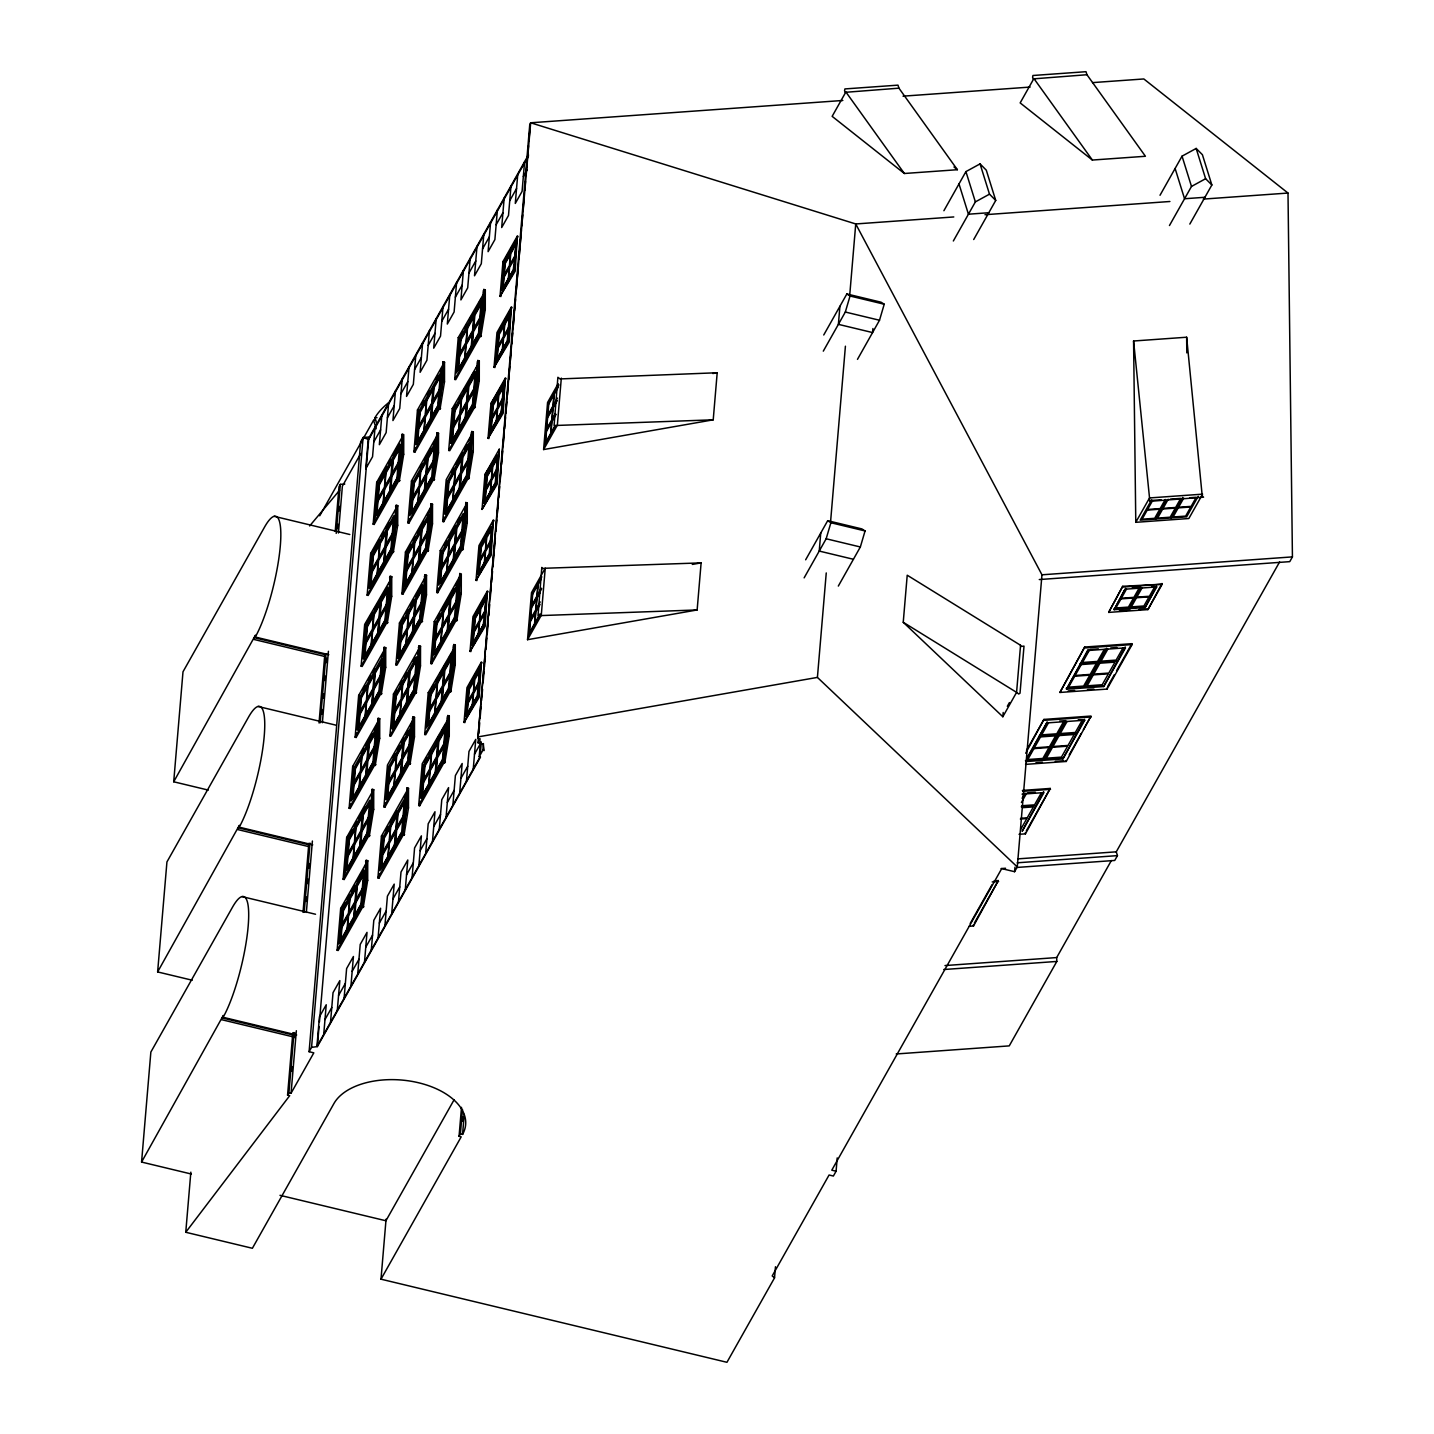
<?xml version="1.0" encoding="UTF-8"?>
<svg xmlns="http://www.w3.org/2000/svg" width="1434" height="1434" viewBox="0 0 1434 1434"><rect width="100%" height="100%" fill="white"/><g stroke="black" fill="none" stroke-linecap="round" stroke-linejoin="round"><path stroke-width="1.5" d="M365.509 881.085L366.19 860.31L367.731 860.669L367.696 880.297L363.25 907.471L361.709 907.095L366.028 881.211L366.19 860.31M362.139 907.937L338.155 950.509L337.133 950.258L340.665 908.457L365.742 863.967L366.763 864.2L367.731 860.669M371.514 810.085L372.195 789.292L373.736 789.668L373.7 809.296L369.255 836.452L367.696 836.094L372.015 810.192L372.195 789.292M377.518 739.066L378.182 718.291L379.723 718.649L379.705 738.277L375.242 765.451L373.7 765.075L378.02 739.191M373.7 765.075L378.164 737.901L378.182 718.291M379.705 694.056L384.169 666.9L384.187 647.272L385.728 647.648L385.71 667.258L381.247 694.432L379.705 694.056L383.505 668.047L384.187 647.272M385.083 649.871L385.728 647.648M389.51 597.046L390.191 576.253L391.733 576.629L391.715 596.257L387.252 623.414L385.71 623.055L390.03 597.171L390.048 578.619L391.088 578.852L391.733 576.629M385.71 623.055L387.395 622.41L386.14 622.589L390.173 595.881L390.191 576.253M395.515 526.027L396.196 505.252L397.738 505.61L397.72 525.238L393.257 552.413L391.715 552.036L395.515 526.027L392.683 549.061M396.035 526.153L396.196 505.252M397.075 507.851L395.82 508.012L392.145 551.57L393.167 551.821L368.162 595.451L367.14 595.2L370.671 553.399L395.748 508.891L396.77 509.142L397.738 505.61M401.52 455.008L402.201 434.233L403.743 434.61L403.707 454.237L399.261 481.394L397.72 481.035L402.04 455.134L402.201 434.233M402.488 834.713L406.933 807.557L406.969 787.929L408.511 788.306L408.493 807.916L404.029 835.09L402.488 834.713L406.288 808.704L406.969 787.929M412.293 737.703L412.974 716.91L414.516 717.287L414.48 736.915L410.034 764.089L408.493 763.713L412.813 737.829L412.974 716.91M410.285 726.626L414.516 717.287M418.298 666.685L418.979 645.909L420.52 646.268L420.485 665.896L416.039 693.07L414.48 692.694L418.8 666.81L418.979 645.909M417.366 653.671L420.52 646.268M424.303 595.684L424.966 574.891L426.525 575.267L426.49 594.895L422.026 622.051L420.485 621.693L424.805 595.791L424.966 574.891M420.933 622.517L396.949 665.089L395.909 664.838L399.441 623.037L424.518 578.547L425.557 578.798L426.525 575.267M430.29 524.665L430.971 503.872L432.512 504.248L432.494 523.876L428.031 551.05L426.49 550.674L430.809 524.79L430.827 506.238L426.92 550.208L428.174 550.029L428.031 551.05M426.92 550.208L430.953 523.5L430.971 503.872M436.295 453.646L436.976 432.871L438.517 433.247L438.499 452.857L434.036 480.031L432.494 479.655L436.814 453.771M432.494 479.655L436.958 452.499L436.976 432.871M438.499 408.654L442.945 381.48L442.981 361.852L444.522 362.228L444.504 381.856L440.041 409.013L438.499 408.654L442.299 382.645L442.981 361.852M443.877 364.451L444.522 362.228M447.067 736.341L447.749 715.548L449.29 715.924L449.272 735.552L444.809 762.709L443.267 762.35L447.587 736.449L447.605 717.896L448.645 718.147L449.29 715.924M443.267 762.35L447.731 735.176L447.749 715.548M453.072 665.322L453.753 644.547L455.295 644.906L455.277 664.534L450.814 691.708L449.272 691.331L453.592 665.448L453.61 646.895L454.65 647.146L455.295 644.906M449.272 691.331L453.736 664.157L453.753 644.547M459.077 594.303L459.758 573.528L461.3 573.905L461.264 593.515L456.819 620.689L455.277 620.313L459.597 594.429L459.758 573.528M461.282 549.312L465.727 522.137L465.763 502.509L467.305 502.886L467.269 522.514L462.823 549.67L461.282 549.312L465.082 523.302L465.763 502.509M471.087 452.284L471.75 431.509L473.31 431.867L473.274 451.495L468.81 478.669L467.269 478.293L471.589 452.409L471.75 431.509M469.061 441.206L473.31 431.867M477.074 381.265L477.755 360.49L479.297 360.866L479.279 380.494L474.815 407.65L473.274 407.292L477.074 381.265L474.242 404.316M477.594 381.39L477.612 362.838L478.651 363.089L479.297 360.866M474.815 407.65L474.977 406.647L473.704 406.808L477.737 380.118L477.755 360.49M483.079 310.264L483.76 289.471L485.301 289.847L485.284 309.475L480.82 336.649L479.279 336.273L483.599 310.389L483.617 291.837L484.656 292.07L485.301 289.847M479.279 336.273L483.742 309.099L483.76 289.471M191.296 1174.016L141.572 1162.06L150.857 1052.072L232.433 907.31A67.613 14.089 -76.5 0 1 248.172 926.113A67.613 14.089 -76.5 0 1 223.13 1017.298L296.659 1034.972M192.228 980.229L157.632 971.929L166.936 861.942L248.494 717.179A67.613 14.089 -76.5 0 1 264.232 735.983A67.613 14.089 -76.5 0 1 239.209 827.167L312.72 844.823M208.306 790.098L173.711 781.781L182.996 671.793L264.573 527.049A67.613 14.089 -76.5 0 1 280.311 545.852A67.613 14.089 -76.5 0 1 255.27 637.037L328.798 654.693M464.24 1114.415L462.555 1134.419A67.613 39.077 4.8 0 0 418.638 1082.778A67.613 39.077 4.8 0 0 333.943 1103.517L252.384 1248.279L185.757 1232.272L190.847 1172.152M141.572 1162.06L223.292 1015.469L223.13 1017.298M157.632 971.929L239.353 825.339L239.209 827.167M173.711 781.781L255.431 635.19L255.27 637.037M185.757 1232.272L289.722 1095.63L287.571 1095.11L292.841 1032.713M303.022 912.382L308.848 843.3M319.029 722.969L324.855 653.886M335.215 531.333L338.998 486.771L340.342 484.351L344.805 484.029M287.571 1095.11L288.933 1092.708L294.024 1032.534M304.187 912.203L310.031 843.12M320.194 722.79L326.038 653.707M336.201 533.376L340.342 484.351M291.783 1071.073L292.16 1066.609M294.615 1037.607L294.992 1033.143M306.123 901.466L306.5 896.985M307.629 883.595L308.005 879.132M308.955 867.982L309.332 863.519M321.969 713.989L322.345 709.507M323.295 698.358L323.672 693.895M324.801 680.505L325.177 676.041M326.307 662.651L326.683 658.188M337.635 528.734L338.012 524.27M339.141 510.88L339.517 506.417M288.933 1092.708L291.066 1093.21L296.354 1030.723M306.356 912.436L312.397 841.023M322.381 722.718L328.422 651.305M338.424 533.018L342.385 486.144L360.794 453.467M291.066 1093.21L313.813 1052.843L309.099 1051.714L360.651 441.833L363.107 437.495L369.793 437.012M309.099 1051.714L311.554 1047.376L363.107 437.495L368.663 439.503L319.423 1022.03M311.554 1047.376L317.362 1046.569L319.047 1026.493M323.726 1034.416L326.235 1004.75L319.441 1016.814L316.932 1046.479L480.049 756.955M375.063 427.081L372.553 456.747L365.742 468.81L368.251 439.145L528.483 154.8M330.519 1022.352L333.029 992.686L339.822 980.623L337.313 1010.289M381.856 415.018L379.347 444.683L386.14 432.62L388.65 402.954M343.12 879.239L368.197 834.749L369.237 834.982L344.16 879.49L343.12 879.239L346.652 837.456L371.729 792.948M349.125 808.238L374.202 763.73L375.242 763.981L350.165 808.471L349.125 808.238L352.656 766.437L377.734 721.929M355.13 737.219L380.207 692.712L381.229 692.963L356.152 737.47L355.13 737.219L358.661 695.418L383.738 650.928M361.135 666.201L386.212 621.711L387.234 621.944L362.157 666.452L361.135 666.201L364.666 624.417L391.088 578.852M373.145 524.181L398.222 479.673L399.244 479.924L374.166 524.432L373.145 524.181L376.676 482.38L401.753 437.89M338.711 943.895L339.266 937.298M340.199 926.31L340.754 919.714M344.16 879.49L344.895 870.689M345.827 859.701L346.383 853.087M347.315 842.099L347.691 837.689L352.047 829.963M350.165 808.471L350.523 804.08M351.653 790.887L352.208 784.273M352.943 775.489L353.499 768.875M356.152 737.47L356.528 733.061M357.281 724.26L358.016 715.476M358.769 706.675L359.325 700.079M363.089 655.463L363.644 648.849M364.577 637.861L365.132 631.265M368.914 586.649L369.273 582.24M370.205 571.252L370.761 564.638M374.166 524.432L374.901 515.631M376.031 502.438L376.586 495.841M339.123 942.963L341.919 909.963L363.734 871.245L364.756 871.496L342.941 910.214L340.163 943.214L339.123 942.963L360.938 904.245L363.734 871.245M347.924 838.944L345.128 871.944L366.943 833.244L369.739 800.244L347.924 838.944L348.946 839.195L370.761 800.495L370.241 806.679M375.726 729.225L353.929 767.943L351.133 800.943L372.948 762.225L375.726 729.225L376.766 729.476L354.951 768.194L352.334 799.114M359.916 696.924L357.138 729.924L378.952 691.206L381.731 658.224L359.916 696.924L360.956 697.175L381.767 660.214M365.921 625.923L363.143 658.905L384.957 620.205L387.736 587.205L365.921 625.923L366.961 626.156L387.772 589.213M369.147 587.904L371.926 554.904L393.741 516.186L394.762 516.437L372.965 555.155L370.169 588.155L369.147 587.904L390.944 549.186L393.741 516.186M399.745 445.185L377.931 483.885L375.134 516.885L396.949 478.185L399.745 445.185L400.767 445.436L400.247 451.62M346.329 870.133L348.946 839.195M358.159 730.175L360.956 697.175M364.164 659.156L366.961 626.156M376.335 515.075L378.952 484.136L400.767 445.436M358.876 727.594L360.006 714.204L366.172 703.269L365.025 716.659L359.898 725.765M377.447 573.905L378.576 560.515L384.742 549.581L383.613 562.97L378.486 572.076M344.106 998.225L346.616 968.559L353.427 956.496L350.918 986.162M395.443 390.89L392.934 420.556L399.728 408.493L402.237 378.827M365.598 776.009L366.745 762.619L360.579 773.553L359.45 786.925L364.577 777.82M354.055 918.549L356.833 885.567M360.042 847.548L362.838 814.548M366.046 776.529L368.843 743.529M372.231 703.467L374.848 672.528M378.235 632.448L380.852 601.509M386.839 530.508L384.061 563.49L378.719 572.973M390.066 492.489L392.844 459.489M384.76 560.927L385.889 547.537L392.665 535.509M362.085 897.272L361.529 903.958L354.754 915.985L355.883 902.595L361.691 892.289M363.483 880.781L362.927 887.467L356.152 899.476L357.281 886.087L363.089 875.798M367.911 828.493L367.534 832.957L360.759 844.967L361.888 831.577L368.663 819.567L368.287 824.03M369.291 811.985L368.914 816.448L362.157 828.476L363.286 815.086L370.062 803.058L369.685 807.521M374.095 755.252L374.668 748.548L367.893 760.558L366.763 773.948L373.521 761.938M375.493 738.743L376.049 732.057L369.291 744.067L368.162 757.457L374.919 745.447M379.723 688.696L380.655 677.547L373.898 689.557L372.768 702.947L379.526 690.937M381.301 669.965L382.053 661.038L375.296 673.048L374.149 686.438L380.924 674.428M385.531 619.918L386.481 608.751M387.879 592.26L386.929 603.409L380.153 615.437L381.283 602.047L388.058 590.037M392.289 539.973L391.536 548.899L385.728 559.206M393.687 523.482L392.934 532.408L386.158 544.418L387.288 531.028L394.063 519.018M397.917 473.435L397.541 477.898L390.765 489.908L391.894 476.518L398.67 464.508M399.315 456.926L398.939 461.389L392.163 473.417L393.292 460.027L400.068 448M363.017 892.127L363.358 888.005L341.561 926.705M368.843 823.17L369.201 819.047M374.668 754.23L375.027 750.09M375.887 739.783L376.407 733.599M380.333 687.334L380.673 683.211M381.713 670.843L382.251 664.659M385.979 620.456L386.499 614.254M387.377 603.947L387.897 597.763M399.028 466.05L399.369 461.927L377.572 500.645M367.068 862.909L365.813 863.071L362.21 905.75L337.133 950.258M367.696 836.094L369.398 835.448L368.126 835.628L372.051 791.64M375.242 765.451L375.403 764.43L374.131 764.609L377.805 721.051M381.247 694.432L381.39 693.429L380.135 693.59L383.559 653.115L381.498 656.969M386.14 622.589L390.048 578.619M398.132 480.569L399.405 480.39L398.132 480.569L402.058 436.581M357.711 974.098L360.221 944.432L367.014 932.369L364.505 962.035M409.048 366.763L406.539 396.429L413.333 384.366L415.842 354.7M371.298 949.971L373.808 920.305L380.602 908.242L378.092 937.908M422.636 342.636L420.126 372.302L426.92 360.239L429.429 330.573M377.913 877.877L402.99 833.369L404.012 833.62L378.935 878.128L377.913 877.877L381.444 836.076L406.521 791.586L402.918 834.247L404.173 834.086L404.029 835.09M383.918 806.858L408.995 762.368L410.016 762.619L384.939 807.109L383.918 806.858L387.449 765.075L412.526 720.567L413.548 720.818M419.857 648.509L418.603 648.67L414.91 692.228L415.95 692.479L390.944 736.108L389.905 735.857L393.454 694.056L418.513 649.548L419.553 649.799M401.914 593.837L426.991 549.33L428.013 549.581L402.954 594.07L401.914 593.837L405.446 552.036L430.523 507.528M407.919 522.818L432.996 478.311L434.018 478.562L408.941 523.069L407.919 522.818L411.45 481.017L436.528 436.528M413.924 451.8L439.001 407.31L440.023 407.543L414.946 452.051L413.924 451.8L417.455 410.016L442.532 365.509M378.935 878.128L379.311 873.718M380.243 862.73L380.799 856.134M381.731 845.128L382.107 840.736M384.939 807.109L385.316 802.717M386.051 793.916L386.427 789.507M387.359 778.519L387.915 771.922M391.679 727.307L392.235 720.71M393.167 709.705L393.723 703.108M397.505 658.493L398.06 651.896M398.993 640.89L399.548 634.294M402.954 594.07L403.689 585.269M404.621 574.281L405.177 567.685M406.109 556.679L406.485 552.287L410.841 544.544M408.941 523.069L409.317 518.66M410.429 505.467L410.984 498.871M411.917 487.865L412.293 483.473M414.946 452.051L415.322 447.659M416.057 438.858L416.81 430.057M417.545 421.255L418.119 414.659M382.699 837.581L379.92 870.581L401.717 831.863L404.513 798.881L382.699 837.581L383.738 837.832L405.535 799.114M388.704 766.581L385.907 799.563L407.722 760.862L410.518 727.863L388.704 766.581L389.725 766.814L410.554 729.87M391.912 728.562L394.708 695.562L416.523 656.844L413.727 689.844L391.912 728.562L392.952 728.813L395.121 724.941M397.917 657.543L400.713 624.543L422.528 585.843L423.55 586.094L401.735 624.794L398.939 657.794L397.917 657.543L419.732 618.843L422.528 585.843M406.7 553.542L403.922 586.542L425.737 547.824L428.515 514.824L406.7 553.542L407.74 553.793L429.555 515.075L429.035 521.259M434.52 443.823L412.705 482.523L409.927 515.523L431.742 476.805L434.52 443.823L435.56 444.056L413.745 482.774L411.128 513.713M418.71 411.522L415.932 444.504L437.728 405.804L440.525 372.804L418.71 411.522L419.75 411.755L440.561 374.812M381.121 868.771L383.738 837.832M386.947 799.813L389.725 766.814M392.952 728.813L395.73 695.813L416.559 658.851M404.944 586.775L407.74 553.793M416.953 444.755L419.75 411.755M381.641 868.251L382.788 854.861L388.937 843.927L387.807 857.317L382.681 866.423M417.652 442.174L418.8 428.784L424.948 417.868L423.819 431.24L418.692 440.363M384.904 925.844L387.413 896.178L394.207 884.115L391.697 913.781M436.223 318.509L433.713 348.175L440.525 336.112L443.034 306.464M424.392 490.589L425.522 477.199L419.373 488.134L418.244 501.524L423.371 492.418M394.834 846.185L397.612 813.186M401 773.105L403.617 742.167M406.844 704.148L409.622 671.166M412.831 633.147L415.627 600.147M418.836 562.128L421.632 529.128M424.84 491.127L427.637 458.127M431.025 418.047L433.624 387.108M407.543 701.584L408.672 688.195L415.448 676.167M402.685 827.131L403.438 818.205L396.662 830.214L395.533 843.604L402.309 831.595M404.263 808.4L404.836 801.696L398.06 813.723L396.931 827.095L403.707 815.086M408.493 758.335L409.443 747.186L402.667 759.195L401.538 772.585L408.314 760.576M409.891 741.844L410.841 730.695L404.065 742.704L402.936 756.094L409.712 744.085M415.071 680.63L414.318 689.557L408.511 699.864M415.699 673.066L416.649 661.899M420.879 611.852L420.323 618.556L413.548 630.566L414.677 617.176L420.485 606.887M422.277 595.361L421.704 602.047L414.946 614.075L416.075 600.685L421.865 590.378M426.687 543.074L426.31 547.537L419.553 559.547L420.682 546.157L427.44 534.147L427.063 538.61M428.085 526.583L427.708 531.046L420.933 543.056L422.08 529.666L428.838 517.656L428.461 522.119M432.889 469.832L433.444 463.146L426.687 475.156L425.557 488.546L432.315 476.518M434.287 453.341L434.843 446.637L428.067 458.647L426.938 472.037L433.713 460.027M438.517 403.277L439.449 392.127L432.674 404.137L431.544 417.527L438.32 405.517M440.095 384.545L440.847 375.636L434.072 387.646L432.943 401.036L439.718 389.008M403.277 825.93L403.617 821.807M404.675 809.439L405.015 805.316M408.923 759.052L409.461 752.85M410.321 742.543L410.841 736.359M415.107 685.972L414.767 690.095L413.727 689.844M416.147 673.604L416.505 669.463M421.811 606.707L422.152 602.585L400.337 641.303M427.637 537.75L427.977 533.627M433.462 468.81L433.803 464.688M434.681 454.381L435.201 448.179M439.109 401.914L439.467 397.792M440.507 385.423L441.027 379.239M408.493 763.713L410.178 763.067L408.905 763.246L412.598 719.689L413.852 719.51M425.862 577.49L424.589 577.669L420.987 620.33L395.909 664.838M434.036 480.031L434.179 479.028L432.925 479.189L436.599 435.631M440.632 408.296L438.929 408.188L442.335 367.713M440.023 407.543L438.929 408.188M398.491 901.717L401 872.051L407.794 859.988L405.284 889.654M449.828 294.4L447.318 324.048L454.112 311.985L456.621 282.337M412.078 877.59L414.587 847.924L421.399 835.861L418.889 865.527M463.415 270.273L460.906 299.921L467.699 287.858L470.209 258.21M418.692 805.496L443.769 761.006L444.791 761.239L419.714 805.747L418.692 805.496L422.223 763.713L448.645 718.147M424.697 734.495L449.774 689.987L450.796 690.238L425.719 734.728L424.697 734.495L428.228 692.694L454.65 647.146M455.707 621.155L431.724 663.727L430.702 663.476L434.233 621.675L459.31 577.185M436.689 592.457L461.766 547.967L462.806 548.2L437.728 592.708L436.689 592.457L440.238 550.674L465.297 506.166L461.694 548.846L463.397 548.953M442.694 521.456L467.771 476.948L468.81 477.199L443.733 521.689L442.694 521.456L446.225 479.655L471.302 435.147L472.342 435.398M474.726 407.059L449.738 450.688L448.699 450.437L452.23 408.636L478.651 363.089M479.709 337.115L455.725 379.669L454.703 379.418L458.235 337.635L484.656 292.07M419.714 805.747L420.09 801.355M420.467 796.946L421.022 790.349M421.757 781.548L422.51 772.747M426.274 728.131L426.651 723.74M427.583 712.734L428.139 706.137M431.724 663.727L432.279 657.13M433.391 643.92L433.964 637.323M434.878 626.335L435.255 621.926L434.233 621.675M437.728 592.708L438.105 588.316M439.037 577.31L439.593 570.714M440.507 559.708L440.883 555.317M443.733 521.689L444.092 517.298M444.845 508.496L445.221 504.105M446.153 493.099L446.709 486.502M450.473 441.887L451.226 433.086M451.961 424.285L452.517 417.688M456.299 373.073L456.854 366.477M457.769 355.471L458.342 348.874M423.478 765.2L420.7 798.2L442.514 759.5L445.293 726.5L423.478 765.2L424.518 765.451L445.329 728.508M451.298 655.481L429.483 694.199L426.705 727.199L448.501 688.481L451.298 655.481L452.319 655.732L451.979 659.855M457.303 584.48L435.488 623.181L432.692 656.18L454.506 617.462L457.303 584.48L458.324 584.713L436.51 623.432L433.91 654.37M441.493 552.18L438.696 585.162L460.511 546.462L463.307 513.462L441.493 552.18L442.514 552.413L464.329 513.713M447.498 481.161L444.701 514.161L466.516 475.443L469.312 442.443L447.498 481.161L448.519 481.412L469.348 444.45M450.706 443.142L453.502 410.142L475.299 371.442L472.521 404.424L450.706 443.142L451.728 443.393L453.915 439.521M481.304 300.423L459.489 339.141L456.711 372.123L478.526 333.423L481.304 300.423L482.344 300.674L460.529 339.392L457.912 370.313M775.471 1266.742L774.539 1277.855L726.948 1362.3L380.996 1279.182L386.069 1219.151M424.518 765.451L421.721 798.451L432.405 779.487M427.906 725.371L430.523 694.45L452.319 655.732M439.897 583.351L442.514 552.413M445.723 514.412L448.519 481.412M451.728 443.393L454.524 410.393L475.353 373.449M425.683 853.463L428.192 823.815L434.986 811.752L432.476 841.399M477.02 246.146L474.511 275.794L481.304 263.731L483.814 234.083M438.41 740.804L435.613 773.804L439.575 766.778M444.397 669.786L441.618 702.785L445.58 695.759M447.623 631.785L450.401 598.785M453.628 560.766L456.406 527.766M459.794 487.685L462.411 456.765M468.416 385.746L465.62 418.746L472.557 406.431M471.625 347.727L474.421 314.727M466.337 416.165L467.466 402.775L474.242 390.765M443.841 750.287L443.088 759.213L436.33 771.223L437.46 757.833L444.217 745.823M445.239 733.778L444.486 742.704L437.711 754.732L438.84 741.342L445.615 729.314M449.469 683.731L449.093 688.195L442.317 700.204L443.447 686.814L450.222 674.805M451.047 665L450.491 671.704L443.715 683.713L444.845 670.323L451.62 658.314M455.851 608.267L456.227 603.804L449.451 615.813L448.322 629.203L455.098 617.176M457.249 591.758L457.625 587.295L450.85 599.304L449.72 612.694L456.496 600.685M461.479 541.711L462.232 532.785L455.456 544.795L454.327 558.184L461.103 546.175M462.877 525.202L463.63 516.294L456.854 528.304L455.725 541.693L462.501 529.666M467.287 472.933L468.237 461.766L461.461 473.794L460.332 487.166L467.108 475.156M468.685 456.424L469.617 445.275L462.859 457.285L461.73 470.675L468.488 458.665M473.847 395.228L473.095 404.155L467.305 414.444M474.493 387.646L475.443 376.497M479.673 326.45L479.099 333.136L472.342 345.146L473.471 331.756L479.261 321.467M481.071 309.941L480.498 316.645L473.722 328.655L474.851 315.265L480.659 304.958M440.274 765.541L443.536 759.733L443.877 755.61M445.275 739.119L444.934 743.242L423.12 781.96M450.581 676.346L450.939 672.223L429.125 710.941M456.245 609.468L456.765 603.284M457.805 590.916L458.163 586.775M462.071 540.51L462.411 536.388M463.469 524.019L463.989 517.835M467.896 471.571L468.237 467.448M469.115 457.123L469.635 450.939M473.901 400.552L473.543 404.675L472.521 404.424M474.941 388.184L475.281 384.061M480.587 321.288L480.946 317.165L459.131 355.883M443.698 761.884L444.952 761.705L443.769 761.006M443.948 758.801L447.605 717.896M450.814 691.708L450.957 690.686L449.702 690.865L453.61 646.895M456.819 620.689L456.962 619.685L455.689 619.846L459.615 575.876M467.269 478.293L468.972 477.647L467.699 477.827L471.374 434.269L472.646 434.108M473.704 406.808L477.612 362.838M483.617 291.837L479.781 334.929L454.703 379.418M439.27 829.336L441.78 799.688L448.573 787.624L446.064 817.272M456.729 620.097L455.779 618.968L430.702 663.476M462.806 548.2L461.694 548.846M490.607 222.019L488.098 251.667L494.891 239.603L497.401 209.956M452.875 805.209L455.385 775.561L462.178 763.497L459.669 793.145M504.194 197.892L501.685 227.54L508.496 215.476L511.006 185.828M464.024 722.449L466.964 687.621L481.25 662.239L479.171 697.283L464.024 722.449L478.311 697.067L481.25 662.239M470.029 651.43L472.969 616.602L487.255 591.238L485.176 626.264L470.029 651.43L484.316 626.066L487.255 591.238M476.016 580.412L478.974 545.583L493.26 520.219L491.181 555.263L476.016 580.412L490.32 555.048L493.26 520.219M482.021 509.411L484.961 474.582L499.265 449.2L497.168 484.244L482.021 509.411L496.325 484.029L499.265 449.2M488.026 438.392L490.966 403.563L505.27 378.2L503.173 413.225L488.026 438.392L502.312 413.028L505.27 378.2M494.031 367.373L496.971 332.545L511.275 307.181L509.178 342.224L494.031 367.373L508.317 342.009L511.275 307.181M500.036 296.372L502.976 261.544L517.262 236.18L515.182 271.205L500.036 296.372L514.322 271.008L517.262 236.18M464.885 722.646L465.243 718.291M466.158 707.41L467.09 696.53M470.872 651.628L471.248 647.29M471.804 640.747L472.718 629.867M473.274 623.342L473.829 616.799L482.613 601.187M476.877 580.627L477.253 576.271M477.612 571.915L478.167 565.39M479.081 554.51L479.637 547.967M483.437 503.083L484.172 494.372M484.728 487.847L485.463 479.135M488.886 438.607L489.98 425.54M490.536 419.015L491.27 410.303M494.891 367.588L495.806 356.707M496.361 350.165L497.096 341.471M500.896 296.569L501.255 292.213M501.99 283.52L502.904 272.621M503.459 266.097L502.976 261.544M468.004 688.858L465.692 716.355L477.271 695.813L479.583 668.316L468.004 688.858L479.386 670.395M485.588 597.315L474.009 617.857L471.696 645.354L483.258 624.812L486.449 597.512L474.869 618.054L472.539 645.551M480.014 546.838L477.683 574.335L489.263 553.793L491.593 526.296L480.014 546.838L492.454 526.511L491.952 532.39M494.031 486.718L483.688 503.334L486.018 475.837L497.598 455.295L497.795 463.343M492.023 404.818L489.693 432.315L501.273 411.773L503.603 384.276L492.023 404.818L504.445 384.473L503.459 396.268M498.028 333.799L495.698 361.296L507.277 340.754L509.59 313.257L498.028 333.799L509.411 315.337M515.595 242.256L504.015 262.798L501.703 290.295L513.282 269.753L516.455 242.454L504.876 262.996L502.725 288.539M466.713 714.598L468.864 689.073M478.544 574.55L480.874 547.053M484.549 503.531L486.879 476.034L498.458 455.492M490.715 430.558L492.884 405.015M496.72 359.54L498.871 334.014M466.462 781.082L468.972 751.434L475.765 739.37L473.256 769.018M517.799 173.765L515.29 203.431L522.084 191.367L524.593 161.701M497.598 455.295L495.268 482.792L483.688 503.334M478.311 688.894L477.755 695.58L472.611 704.686L473.561 693.536L478.687 684.43M479.673 672.904L478.92 681.831L473.776 690.937L474.726 679.788L479.852 670.682M484.316 617.875L484.692 613.411L479.565 622.517L478.615 633.685L483.76 624.579M485.481 604.126L484.907 610.83L479.781 619.936L480.731 608.769L485.857 599.663M490.123 549.097L490.697 542.411L485.57 551.516L484.62 562.666L489.747 553.56M491.486 533.125L491.862 528.662L486.718 537.768L485.785 548.917L490.912 539.811M495.949 480.318L496.702 471.392L491.557 480.498L490.625 491.665L495.752 482.541M497.293 464.329L497.867 457.643L492.722 466.749L491.79 477.916L496.917 468.793M501.757 411.54L502.707 400.373L497.562 409.497L496.63 420.646L500.735 413.351M503.101 395.551L503.854 386.624L498.727 395.748L497.795 406.897L502.922 397.792M508.317 333.835L507.761 340.521L502.635 349.627L503.567 338.478L508.694 329.372M514.143 265.039L513.766 269.502L508.622 278.626L509.572 267.459L514.698 258.353M515.487 249.068L514.931 255.754L509.787 264.878L510.737 253.71L515.864 244.605M467.592 714.706L478.114 696.028L478.615 690.13M480.121 672.456L479.279 682.279L467.699 702.821M484.782 617.158L485.785 605.381M490.464 550.082L491.288 540.26L479.709 560.802M496.289 481.017L497.293 469.241L485.714 489.783M502.958 402.165L501.273 411.773M501.81 352.172L508.138 340.969L508.622 335.072M510.128 317.398L509.285 327.221L497.723 347.763M503.603 288.628L514.125 269.95L514.465 266.025M514.967 260.128L515.953 248.351M317.362 1046.569L480.48 757.062L479.207 756.758L482.864 750.251L484.154 750.556L483.24 744.031L478.042 742.776L480.211 738.922L477.881 738.367L529.773 124.382L530.67 122.786L842.833 100.47M478.042 742.776L478.418 738.331M478.795 733.867L479.727 722.736M480.103 718.273L481.053 707.141M481.609 700.455L482.559 689.324M483.115 682.638L484.065 671.488M484.441 667.043L485.373 655.912M485.947 649.226L486.879 638.076M487.255 633.631L488.205 622.481M488.761 615.813L489.711 604.664M490.267 597.978L491.217 586.847M491.593 582.401L492.543 571.252M492.92 566.806L494.049 553.434M494.425 548.971L495.357 537.84M495.931 531.154L496.863 520.022M497.437 513.336L498.369 502.205M498.745 497.741L499.695 486.61M500.251 479.924L501.201 468.793M501.577 464.329L502.707 450.957M503.083 446.512L504.015 435.362M504.589 428.694L505.521 417.545M505.897 413.1L506.847 401.95M507.403 395.282L508.353 384.133M508.729 379.687L509.859 366.315M510.235 361.852L511.167 350.721M511.741 344.035L512.673 332.903M513.049 328.44L513.999 317.308M514.555 310.622L515.505 299.491M516.061 292.805L517.011 281.673M517.387 277.21L518.337 266.079M518.893 259.393L519.843 248.243M520.219 243.798L521.349 230.426M521.725 225.98L522.657 214.831M523.231 208.145L524.163 197.014M524.736 190.328L525.489 181.419M526.045 174.733L526.995 163.601M527.371 159.138L528.501 145.784M528.877 141.321L529.809 130.189M477.881 738.367L530.67 122.786L855.739 223.955L953.789 216.946M479.207 756.758L480.515 741.163M480.408 752.725L481.125 744.246M482.864 750.251L483.437 743.565M380.996 1279.182L461.192 1136.839L459.059 1136.32L461.497 1107.335M459.059 1136.32L460.404 1133.9L462.483 1109.396M462.519 1121.263L462.895 1116.817M527.533 639.689L531.512 592.618L545.243 568.24L701.118 562.881L697.139 609.952L527.533 639.689L541.263 615.311L545.243 568.24L541.998 568.599L541.819 567.416L538.019 615.688L697.139 609.952M713.218 419.821L554.08 425.54L557.88 377.267L560.013 378.935L717.197 372.75L713.218 419.821L543.594 449.559L547.573 402.488L558.149 383.72M561.321 378.092L557.342 425.181L543.594 449.559M820.75 533L819.226 551.068L853.409 559.278M839.912 306.284L838.388 324.353L872.571 332.563L872.912 328.547M837.205 1157.901L836.094 1171.219L831.792 1170.18L1001.721 868.61L1014.591 871.693L1017.28 866.943L817.416 677.404L826.253 572.937M830.573 521.797L845.415 346.203M849.735 295.081L855.739 223.955L1041.962 574.801L1017.28 866.943M903.241 622.284L1016.581 692.371L1002.832 716.749L903.241 622.284L907.22 575.213L1020.56 645.282L1020.739 646.465L1024.001 646.107L1020.022 693.196L1018.714 694.02L1016.581 692.371L1020.56 645.282M1002.832 716.749L1003.191 712.465M1014.591 871.693L1014.967 867.229M397.72 481.035L402.165 453.861L403.707 454.237M399.261 481.394L399.405 480.39M391.715 552.036L396.16 524.862L397.72 525.238M393.257 552.413L393.167 551.821M387.252 623.414L387.395 622.41M381.283 686.922L383.72 670.252M368.126 835.628L372.159 808.919L373.7 809.296M369.255 836.452L369.398 835.448M361.709 907.095L366.154 879.938L367.696 880.297M440.041 409.013L440.184 408.009M433.767 474.6L432.925 479.189M434.377 470.442L436.51 455.851M420.485 621.693L424.948 594.518L426.49 594.895M414.91 692.228L418.943 665.537L420.485 665.896M416.039 693.07L416.183 692.066L414.48 692.694M408.905 763.246L412.938 736.538L414.48 736.915M410.034 764.089L410.178 763.067M467.699 477.827L471.732 451.118L473.274 451.495M468.81 478.669L468.972 477.647M462.823 549.67L462.967 548.666M444.809 762.709L444.952 761.705M823.295 351.151L845.325 312.038L850.039 296.013L846.849 293.97L823.743 334.982M857.478 359.36L879.508 320.248L884.222 304.223L881.032 302.198L846.849 293.97M804.133 577.866L826.163 538.772L830.878 522.729L827.687 520.703L805.657 559.798M838.316 586.076L860.346 546.981L865.061 530.956L861.87 528.913L827.687 520.703M437.872 434.717L438.517 433.247M431.867 505.736L432.512 504.248M466.642 504.356L467.305 502.886M379.078 720.137L379.723 718.649M373.073 791.138L373.736 789.668M407.865 789.776L408.511 788.306M319.728 515.792L373.575 420.252L375.636 420.108M368.663 439.503L528.519 155.822M373.808 441.923L380.602 429.859M387.395 417.796L394.189 405.732M400.982 393.669L407.794 381.605M414.587 369.542L421.381 357.478M428.174 345.415L434.968 333.351M441.78 321.288L448.573 309.224M455.367 297.161L462.16 285.097M468.954 273.034L475.765 260.97M482.559 248.907L489.353 236.843M496.146 224.78L502.94 212.716M509.751 200.652L516.545 188.589M523.338 176.525L527.228 169.642M378.791 480.695L386.427 467.161M388.596 463.29L390.783 459.418M392.97 455.546L399.512 443.931M421.757 404.46L423.926 400.588M427.207 394.78L429.375 390.908M435.918 379.293L438.105 375.421M440.292 371.567L442.461 367.696M460.35 335.95L462.537 332.079M464.724 328.207L466.892 324.335M469.079 320.463L472.342 314.655M478.884 303.058L481.071 299.186M504.929 259.787L512.619 246.128M514.824 242.238L518.122 236.377M418.352 428.264L439.163 391.303M503.71 276.744L515.29 256.202M377.232 515.236L379.436 511.329M381.516 507.654L383.649 503.854M385.782 500.072L389.259 493.905M391.446 490.034L397.989 478.418L396.949 478.185M420.162 439.073L422.403 435.076M424.428 431.491L431.132 419.588M431.831 418.352L433.821 414.838M458.808 370.492L461.013 366.566M463.074 362.892L465.369 358.823M467.359 355.309L474.098 343.353M477.361 337.546L479.548 333.674L478.526 333.423M372.786 551.714L379.329 540.098M381.516 536.226L383.685 532.372M385.871 528.501L389.134 522.693M420.108 467.717L422.295 463.863M424.464 459.991L431.007 448.376M433.193 444.504L435.38 440.632M455.438 405.015L453.269 408.887L452.23 408.636M458.719 399.226L460.888 395.354M463.074 391.482L465.261 387.61M471.804 375.995L473.973 372.123M476.16 368.251L478.347 364.397M498.924 330.806L512.117 307.396M475.622 374.256L468.864 386.284L467.735 399.656L473.525 389.367M371.567 571.646L393.382 532.946M412.347 499.265L434.161 460.565M453.126 426.902L473.955 389.94M497.616 359.647L499.713 355.901M371.263 586.219L377.805 574.604M384.348 562.988L390.998 551.194M413.082 511.974L415.304 508.03M417.366 504.392L429.788 482.326M456.012 435.811L462.644 424.034M367.14 595.2L392.217 550.692M448.699 450.437L473.776 405.93M365.688 624.65L372.231 613.053M374.417 609.181L377.68 603.373M379.867 599.502L382.053 595.63M388.596 584.032L390.765 580.161M413.028 540.672L415.197 536.8M417.384 532.928L423.926 521.331M427.189 515.523L429.375 511.651M451.62 472.162L453.807 468.291M455.976 464.419L462.519 452.821M464.706 448.95L466.892 445.078M506.13 378.397L490.966 403.563M365.562 642.665L386.391 605.704M406.342 570.284L428.157 531.566M447.121 497.903L467.95 460.959M491.719 418.764L502.241 400.104M386.66 606.528L379.902 618.538L378.755 631.928L384.563 621.639M491.611 430.648L501.075 413.852M368.448 651.574L370.707 647.541M372.715 643.991L379.436 632.053M380.028 630.996L383.989 623.969M407.131 582.903L409.317 579.031M410.285 577.293L423.783 553.345M424.572 551.947L426.758 548.075L425.737 547.824M448.932 508.712L455.546 496.989M457.482 493.547L460.995 487.309M461.605 486.234L465.566 479.207M362.963 689.862L365.15 685.99M368.413 680.2L370.599 676.328M372.768 672.456L374.955 668.585M401.574 621.352L403.743 617.48M405.93 613.627L408.116 609.755M410.285 605.883L413.566 600.075M415.735 596.203L422.277 584.588M444.522 545.117L446.709 541.245M448.896 537.374L455.438 525.758M457.607 521.886L459.794 518.015M496.827 455.277L484.961 474.582M359.558 713.666L380.386 676.723M441.116 568.922L462.931 530.204M361.368 724.475L363.609 720.495M365.652 716.892L369.076 710.816M373.037 703.771L375.027 700.24M400.014 655.894L402.219 651.986M404.28 648.311L406.575 644.242M408.762 640.371L415.304 628.755M418.585 622.948L420.754 619.076L419.732 618.843M442.927 579.73L453.915 560.246M454.614 559.009L459.561 550.226M558.937 384.796L548.415 403.474L544.92 444.719L555.46 426.041M558.382 386.911L554.259 394.189L553.327 405.356L557.432 398.06M547.25 417.222L556.715 400.427M557.217 400.66L553.112 407.937L552.162 419.104L555.245 413.637M361.314 753.137L363.501 749.265M365.688 745.393L372.231 733.796M374.399 729.924L376.586 726.052M396.662 690.435L394.475 694.307L393.454 694.056M399.925 684.627L402.112 680.756M404.28 676.884L406.467 673.03M413.01 661.415L415.197 657.543M437.442 618.054L439.611 614.182M441.797 610.31L453.789 589.033M455.976 585.162L458.145 581.29M483.115 539.937L489.711 528.232M491.916 524.324L494.121 520.434M416.846 659.676L410.07 671.686L408.941 685.076L414.749 674.787M546.085 430.971L555.567 414.175M556.051 414.408L551.947 421.686L550.997 432.853L555.101 425.557M353.553 784.685L375.367 745.967M394.332 712.304L415.161 675.36M435.129 639.923L456.944 601.222M481.699 568.939L486.968 559.601M354.306 797.394L356.528 793.45M358.572 789.811L371.012 767.746M397.218 721.212L409.801 698.878M411.486 695.902L413.673 692.03M435.864 652.631L438.087 648.688M440.274 644.816L446.816 633.201M449.003 629.329L452.266 623.521M389.905 735.857L414.982 691.349M455.689 619.846L459.722 593.156L461.264 593.515M354.234 826.092L356.403 822.22M358.59 818.348L365.132 806.733M392.826 757.582L395.013 753.71M397.2 749.839L399.369 745.967M401.556 742.095L403.743 738.223M405.912 734.351L408.098 730.498M430.343 691.009L433.624 685.201M435.793 681.329L437.979 677.457M440.166 673.586L446.691 661.988M448.878 658.116L451.065 654.245M484.817 597.297L488.116 591.435M347.548 855.704L369.363 816.986M388.345 783.322L409.156 746.361M473.704 631.802L485.284 611.26M474.654 641.823L483.258 624.812M351.509 862.712L367.964 833.477L366.943 833.244M390.156 794.131L395.497 784.649M398.688 778.967L400.839 775.167M402.811 771.653L406.772 764.627M428.802 725.55L431.007 721.625M433.068 717.95L439.485 706.586M447.354 692.604L449.541 688.732L448.501 688.481M342.78 906.772L344.967 902.9M347.136 899.028L349.322 895.157M351.491 891.285L354.772 885.495M356.958 881.623L363.501 870.008M385.746 830.519L387.915 826.647M390.102 822.793L396.644 811.178M404.28 797.627L406.449 793.755M424.339 762.01L426.525 758.138M428.712 754.284L430.881 750.412M437.424 738.797L439.611 734.925M441.78 731.053L445.06 725.245M468.918 685.864L476.608 672.205M478.813 668.298L482.111 662.454M382.34 854.323L404.155 815.623M541.819 576.809L532.337 593.622L528.859 634.868L539.381 616.19M541.281 578.87L538.198 584.337L537.248 595.486L541.353 588.191M341.22 941.313L343.425 937.406M345.504 933.731L356.51 914.175M359.791 908.367L361.977 904.495L360.938 904.245M384.151 865.132L395.121 845.666M395.82 844.429L400.767 835.628M531.189 607.371L541.711 588.693M540.116 592.618L537.033 598.086L536.083 609.235L540.206 601.939M530.024 621.119L539.489 604.306M539.973 604.539L535.868 611.834L534.936 622.983L540.062 613.877M324.98 1019.574L331.774 1007.51M338.567 995.447L345.361 983.401M352.172 971.338L358.966 959.274M365.76 947.211L372.553 935.147M379.347 923.084L386.158 911.02M392.952 898.957L399.745 886.893M406.539 874.83L413.333 862.766M420.144 850.703L426.938 838.639M433.731 826.576L440.525 814.512M447.318 802.448L454.13 790.385M460.923 778.321L467.717 766.258M474.511 754.194L481.304 742.131M943.895 210.726L965.924 171.614L980.049 163.888L986.287 170.162L995.734 200.437L973.704 239.532M454.04 1099.878L385.925 1220.764L279.971 1195.311M953.341 240.984L975.371 201.889L989.496 194.164L995.734 200.437M1160.016 195.275L1182.046 156.163L1196.171 148.437L1202.409 154.711L1211.855 184.986L1189.826 224.08M1169.463 225.532L1191.493 186.438L1205.618 178.712L1211.855 184.986M1007.331 706.299L1009.428 702.57M1135.782 522.317L1149.53 497.939L1133.577 341.005L1186.635 337.223L1202.212 495.823L1203.538 497.186L1149.709 501.344L1149.53 497.939L1202.588 494.156L1188.84 518.516L1135.782 522.317L1133.577 341.005M1151.735 499.624L1140.155 520.166L1186.635 516.832L1198.215 496.307M1165.286 499.48L1160.16 508.586L1147.576 509.482L1152.721 500.376L1161.092 499.785M1155.643 519.054L1166.183 500.394M1026.493 750.376L1043.934 719.42L1091.023 716.05L1066.233 761.472L1025.561 764.376M1084.713 647.039L1059.923 692.461L1107.03 689.091L1132.089 644.583L1131.82 643.687L1084.713 647.039L1059.923 692.461M1168.208 499.265L1163.064 508.371L1175.647 507.475L1180.774 498.369L1170.305 499.122M1025.686 753.226L1043.934 719.42M1122.714 586.291L1108.661 612.408L1147.917 609.611L1162.203 584.23L1122.714 586.291L1108.661 612.408M1027.586 756.883L1047.25 721.965L1025.722 761.579L1062.917 758.927L1084.731 720.209L1078.243 719.743M1066.52 689.216L1088.316 650.498L1125.511 647.845L1103.696 686.545L1066.52 689.216L1088.047 649.584M1048.433 722.861L1041.658 734.871L1056.75 733.796L1063.526 721.786M1089.213 650.48L1082.437 662.49L1097.53 661.415L1104.305 649.405M1152.058 586.506L1156.718 586.936L1145.139 607.478L1114.146 609.701L1124.435 590.27M1114.146 609.701L1125.493 588.406M1126.461 589.141L1121.334 598.265L1133.918 597.351L1139.044 588.245M1171.148 517.943L1182.727 497.419M1183.695 498.172L1178.569 507.26L1191.134 506.363L1196.279 497.257L1189.987 497.706M1022.101 798.29L1025.059 793.02M1044.042 759.339L1065.856 720.639L1059.654 721.069M1084.821 686.976L1106.636 648.258M1129.4 607.837L1140.98 587.295L1132.125 587.922M1021.402 802.484L1026.242 793.916M1067.021 721.535L1060.246 733.545L1075.339 732.469L1082.114 720.46M1107.801 649.154L1101.043 661.164L1116.118 660.088L1122.894 648.078M1141.966 588.048L1136.821 597.153L1149.405 596.257L1154.531 587.133M1145.139 607.478L1156.467 586.183M1020.667 829.497L1026.834 818.563L1020.363 819.029M1041.335 792.841L1034.559 804.85L1021.635 805.765M1043.665 791.676L1022.137 831.308L1043.934 792.59L1022.066 794.167M1062.917 758.927L1084.445 719.312M1103.696 686.545L1125.224 646.931M970.226 923.424L992.023 884.724M1147.917 609.611L1161.97 583.477M974.349 923.12L998.333 880.566L994.049 880.87M1026.26 831.003L1050.244 788.431L1022.406 790.421M1069.226 754.75L1081.218 733.473M1083.405 729.601L1089.948 717.986M1107.819 686.241L1114.361 674.643M1116.548 670.771L1131.82 643.687M969.259 926.274L973.543 925.97L998.333 880.566M1019.036 834.301L1025.453 833.853L1050.244 788.431M836.094 1171.219L833.369 1176.041L829.085 1175.002L772.209 1275.937L774.539 1277.855M896.214 1053.972L1009.249 1045.888L1056.822 961.443L1056.679 957.571L1111.368 860.543M1016.688 867.462L1114.738 860.454L1117.445 855.632L1116.261 851.832L1279.612 561.931M1092.547 82.616L1143.83 78.96L1288.001 193.052L1292.428 556.894L1289.758 561.644L1039.274 579.551M473.274 407.292L475.407 406.933M426.49 550.674L428.623 550.315M455.277 620.313L457.41 619.972M309.636 525.973L339.589 490.267M898.939 88.173L897.989 85.144L844.931 88.926L844.572 90.611L845.11 92.332L898.939 88.173L957.392 169.714L904.352 173.496L832.15 116.351L845.881 91.973L904.352 173.496M1086.954 74.729L1086.004 71.7L1032.946 75.5L1032.588 77.167L1033.125 78.888L1086.954 74.729L1145.425 156.27L1092.367 160.052L1020.166 102.907L1033.896 78.529L1092.367 160.052M712.788 373.521L717.197 372.75M692.299 564.422L701.118 562.881M478.777 736.771L817.416 677.404M903.026 96.168L1030.114 87.08M988.797 212.734L968.434 214.204L958.987 183.928M1204.918 197.283L1184.556 198.752L1175.109 168.477M984.979 214.706L1169.911 201.495M1203.323 199.093L1288.001 193.052M376.963 424.339L374.919 417.832L376.999 417.688M1041.962 574.801L1292.428 556.894M1122.947 587.044L1162.203 584.23M1125.726 589.159L1156.718 586.936M1113.913 608.948L1144.906 606.725M1119.327 610.866L1130.225 610.095M1138.955 609.468L1147.666 608.841M1085 647.953L1132.089 644.583M1090.109 649.441L1098.372 648.849M1110.758 647.953L1116.961 647.523M1080.125 663.655L1117.301 660.984M1066.233 688.302L1103.409 685.631M1068.205 690.937L1074.622 690.471M1087.474 689.557L1093.891 689.091M1044.221 720.334L1091.31 716.964M1047.537 722.879L1084.731 720.209M1039.327 736.018L1076.522 733.366M1025.435 760.683L1062.63 758.012M1035.975 762.709L1042.41 762.243M1055.245 761.329L1063.813 760.719M1022.693 791.335L1050.53 789.345M1027.138 792.859L1035.402 792.267M1021.277 806.786L1035.742 805.747M1022.621 807.665L1033.412 806.894L1027.246 817.828L1020.775 818.294M1017.979 858.858L1116.261 851.832M1017.19 862.802L1117.445 855.632M1001.093 868.574L1005.557 868.251M992.203 881.928L998.62 881.48M944.988 965.566L1056.679 957.571M943.787 969.527L1056.822 961.443M850.039 296.013L884.222 304.223M845.325 312.038L879.508 320.248M483.115 290.959L484.656 291.335M483.383 292.249L484.423 292.5M483.742 309.099L485.284 309.475M479.87 335.538L481.412 335.915M458.235 337.635L459.256 337.886M459.489 339.141L460.529 339.392M477.11 361.977L478.651 362.336M477.379 363.268L478.418 363.501M477.737 380.118L479.279 380.494M442.945 381.48L444.504 381.856M453.502 410.142L454.524 410.393M417.455 410.016L418.477 410.249M471.105 432.978L472.646 433.355M471.374 434.269L472.413 434.52M830.878 522.729L865.061 530.956M826.163 538.772L860.346 546.981M436.958 452.499L438.499 452.857M467.86 477.576L469.402 477.934M431.742 476.805L432.763 477.056M433.086 478.938L434.627 479.314M411.45 481.017L412.472 481.268M412.705 482.523L413.745 482.774M398.293 480.3L399.853 480.677M376.676 482.38L377.698 482.631M377.931 483.885L378.952 484.136M465.727 522.137L467.269 522.514M395.533 506.722L397.093 507.098M395.82 508.012L396.842 508.263M430.953 523.5L432.494 523.876M460.511 546.462L461.551 546.712M440.238 550.674L441.26 550.907M274.145 516.312L349.824 534.506M405.446 552.036L406.485 552.287M390.944 549.186L391.984 549.437M392.307 551.319L393.848 551.678M370.671 553.399L371.693 553.649M371.926 554.904L372.965 555.155M424.321 576.378L425.862 576.737M424.589 577.669L425.629 577.92M389.546 577.741L391.088 578.099M389.815 579.031L390.837 579.282M390.173 595.881L391.715 596.257M454.506 617.462L455.546 617.713M435.488 623.181L436.51 623.432M421.076 620.958L422.618 621.334M399.441 623.037L400.48 623.288M400.713 624.543L401.735 624.794M386.302 622.32L387.843 622.697M453.108 646.017L454.65 646.393M453.377 647.308L454.399 647.559M418.316 647.379L419.857 647.756M418.603 648.67L419.624 648.921M453.736 664.157L455.277 664.534M384.169 666.9L385.71 667.258M254.069 637.61L325.428 654.746M253.908 639.439L325.267 656.593M449.864 690.614L451.405 690.973M428.228 692.694L429.25 692.945M429.483 694.199L430.523 694.45M415.071 691.977L416.613 692.335M394.708 695.562L395.73 695.813M380.297 693.339L381.838 693.715M358.661 695.418L359.701 695.669M447.103 717.036L448.645 717.394M447.372 718.326L448.412 718.577M412.311 718.398L413.852 718.775M412.598 719.689L413.619 719.94M447.731 735.176L449.272 735.552M258.066 706.46L335.915 725.156M378.164 737.901L379.705 738.277M442.514 759.5L443.536 759.733M443.859 761.615L445.4 761.992M409.084 762.978L410.626 763.354M372.948 762.225L373.969 762.476M374.292 764.358L375.833 764.716M352.656 766.437L353.696 766.688M353.929 767.943L354.951 768.194M406.933 807.557L408.493 807.916M403.079 833.996L404.621 834.373M381.444 836.076L382.466 836.327M368.287 835.359L369.829 835.735M346.652 837.456L347.691 837.689M237.99 827.741L309.368 844.895M237.847 829.587L309.206 846.723M365.527 861.78L367.068 862.157M365.813 863.071L366.835 863.322M362.282 906.378L363.842 906.754M340.665 908.457L341.686 908.708M341.919 909.963L342.941 910.214M242.005 896.591L315.534 914.247M221.929 1017.889L293.289 1035.025M221.768 1019.717L293.128 1036.854M460.404 1133.9L462.555 1134.419M953.969 166.989L957.392 169.714M1196.171 148.437L1205.618 178.712M1182.046 156.163L1191.493 186.438M980.049 163.888L989.496 194.164M965.924 171.614L975.371 201.889M1106.743 688.177L1107.03 689.091M1065.946 760.558L1066.233 761.472M1025.167 832.939L1025.453 833.853M973.256 925.055L973.543 925.97M373.575 420.252L376.21 428.73M1186.635 337.223L1186.814 352.889M374.919 417.832A67.613 31.835 -17.3 0 1 388.255 402.99M341.991 927.242L340.862 940.632L347.028 929.698L348.157 916.308L341.991 927.242M343.389 910.751L342.26 924.123L348.426 913.207L349.555 899.817L343.389 910.751M347.996 856.223L346.867 869.613L353.033 858.679L354.162 845.289L347.996 856.223M349.394 839.732L348.265 853.122L354.431 842.188L355.56 828.798L349.394 839.732M354.001 785.223L352.872 798.613L359.038 787.678L360.167 774.288L354.001 785.223M355.399 768.714L354.27 782.104L360.418 771.169L361.547 757.779L355.399 768.714M361.404 697.713L360.275 711.103L366.423 700.168L367.552 686.778L361.404 697.713M366.011 643.185L364.881 656.575L371.03 645.659L372.159 632.269L366.011 643.185M367.391 626.694L366.262 640.084L372.428 629.15L373.557 615.76L367.391 626.694M372.015 572.184L370.868 585.574L377.034 574.64L378.164 561.25L372.015 572.184M373.396 555.675L372.266 569.065L378.433 558.131L379.562 544.759L373.396 555.675M378.002 501.165L376.873 514.555L383.039 503.621L384.169 490.231L378.002 501.165M379.401 484.674L378.271 498.064L384.437 487.13L385.567 473.74L379.401 484.674M348.57 915.573L347.44 928.963L353.606 918.029L354.736 904.639L348.57 915.573M349.968 899.064L348.838 912.454L355.005 901.52L356.134 888.13L349.968 899.064M354.574 844.554L353.445 857.944L359.611 847.01L360.741 833.62L354.574 844.554M355.973 828.063L354.843 841.453L360.992 830.519L362.139 817.129L355.973 828.063M361.977 757.044L360.848 770.434L366.996 759.5L368.126 746.11L361.977 757.044M366.584 702.535L365.455 715.924L371.603 704.99L372.732 691.6L366.584 702.535M367.982 686.044L366.835 699.416L373.001 688.499L374.131 675.109L367.982 686.044M372.589 631.516L371.46 644.906L377.608 633.971L378.737 620.581L372.589 631.516M373.969 615.025L372.84 628.415L379.006 617.48L380.135 604.09L373.969 615.025M379.974 544.006L378.845 557.396L385.011 546.462L386.14 533.072L379.974 544.006M384.581 489.496L383.452 502.886L389.618 491.952L390.747 478.562L384.581 489.496M385.979 473.005L384.85 486.395L391.016 475.461L392.145 462.071L385.979 473.005M384.169 838.37L383.039 851.76L389.206 840.826L390.335 827.436L384.169 838.37M388.775 783.842L387.646 797.232L393.812 786.316L394.942 772.926L388.775 783.842M390.173 767.351L389.044 780.741L395.21 769.807L396.34 756.417L390.173 767.351M394.78 712.841L393.651 726.231L399.817 715.297L400.946 701.907L394.78 712.841M396.178 696.332L395.049 709.722L401.215 698.806L402.345 685.416L396.178 696.332M400.785 641.823L399.656 655.213L405.822 644.278L406.951 630.888L400.785 641.823M402.183 625.332L401.054 638.722L407.202 627.787L408.349 614.397L402.183 625.332M406.79 570.822L405.661 584.212L411.809 573.277L412.956 559.887L406.79 570.822M408.188 554.313L407.059 567.703L413.207 556.768L414.336 543.378L408.188 554.313M412.795 499.803L411.666 513.193L417.814 502.258L418.943 488.869L412.795 499.803M414.193 483.312L413.046 496.702L419.212 485.767L420.341 472.378L414.193 483.312M420.18 412.293L419.051 425.683L425.217 414.749L426.346 401.359L420.18 412.293M389.349 843.192L388.22 856.582L394.386 845.648L395.515 832.258L389.349 843.192M390.747 826.701L389.618 840.073L395.784 829.157L396.913 815.767L390.747 826.701M395.354 772.173L394.225 785.563L400.391 774.629L401.52 761.239L395.354 772.173M396.752 755.682L395.623 769.072L401.789 758.138L402.918 744.748L396.752 755.682M401.359 701.172L400.229 714.562L406.396 703.628L407.525 690.238L401.359 701.172M402.757 684.663L401.628 698.053L407.776 687.119L408.923 673.729L402.757 684.663M407.364 630.153L406.234 643.543L412.4 632.609L413.53 619.219L407.364 630.153M408.762 613.662L407.632 627.052L413.781 616.118L414.91 602.728L408.762 613.662M413.368 559.135L412.239 572.524L418.387 561.59L419.517 548.218L413.368 559.135M414.767 542.644L413.619 556.034L419.786 545.099L420.915 531.709L414.767 542.644M420.754 471.625L419.624 485.015L425.79 474.08L426.92 460.708L420.754 471.625M425.378 417.115L424.231 430.505L430.397 419.57L431.526 406.18L425.378 417.115M426.758 400.624L425.629 414.014L431.795 403.079L432.925 389.69L426.758 400.624M423.568 782.48L422.438 795.87L428.587 784.936L429.716 771.546L423.568 782.48M424.966 765.989L423.819 779.379L429.985 768.445L431.114 755.055L424.966 765.989M429.573 711.479L428.425 724.869L434.592 713.935L435.721 700.545L429.573 711.479M430.953 694.97L429.824 708.36L435.99 697.426L437.119 684.036L430.953 694.97M435.56 640.46L434.43 653.85L440.596 642.916L441.726 629.526L435.56 640.46M436.958 623.969L435.828 637.359L441.995 626.425L443.124 613.035L436.958 623.969M441.564 569.441L440.435 582.831L446.601 571.897L447.731 558.525L441.564 569.441M442.963 552.95L441.833 566.34L448 555.406L449.129 542.016L442.963 552.95M447.569 498.44L446.44 511.83L452.606 500.896L453.736 487.506L447.569 498.44M448.967 481.932L447.838 495.322L453.986 484.387L455.134 471.015L448.967 481.932M453.574 427.422L452.445 440.812L458.593 429.877L459.74 416.487L453.574 427.422M454.972 410.931L453.843 424.321L459.991 413.386L461.121 399.996L454.972 410.931M459.579 356.421L458.45 369.793L464.598 358.876L465.727 345.486L459.579 356.421M460.977 339.912L459.83 353.302L465.996 342.368L467.126 328.978L460.977 339.912M430.146 770.811L429.017 784.201L435.165 773.267L436.295 759.877L430.146 770.811M431.526 754.32L430.397 767.71L436.563 756.776L437.693 743.386L431.526 754.32M436.151 699.792L435.004 713.182L441.17 702.266L442.299 688.876L436.151 699.792M437.531 683.301L436.402 696.691L442.568 685.757L443.698 672.367L437.531 683.301M442.138 628.791L441.009 642.181L447.175 631.247L448.304 617.857L442.138 628.791M443.536 612.282L442.407 625.672L448.573 614.756L449.702 601.366L443.536 612.282M448.143 557.772L447.014 571.162L453.18 560.228L454.309 546.838L448.143 557.772M449.541 541.281L448.412 554.671L454.578 543.737L455.707 530.347L449.541 541.281M454.148 486.771L453.019 500.161L459.185 489.227L460.314 475.837L454.148 486.771M455.546 470.262L454.417 483.652L460.565 472.718L461.694 459.328L455.546 470.262M460.153 415.752L459.023 429.142L465.172 418.208L466.319 404.818L460.153 415.752M461.551 399.261L460.422 412.651L466.57 401.717L467.699 388.327L461.551 399.261M466.158 344.734L465.028 358.124L471.177 347.189L472.306 333.799L466.158 344.734M467.538 328.243L466.408 341.633L472.575 330.698L473.704 317.308L467.538 328.243M468.076 703.269L467.143 714.419L472.27 705.313L473.22 694.146L468.076 703.269M469.241 689.521L468.291 700.67L473.435 691.564L474.367 680.397L469.241 689.521M474.08 632.251L473.13 643.4L478.275 634.294L479.207 623.145L474.08 632.251M475.246 618.502L474.296 629.651L479.44 620.546L480.372 609.396L475.246 618.502M480.085 561.232L479.135 572.399L484.28 563.293L485.212 552.126L480.085 561.232M481.25 547.483L480.3 558.651L485.427 549.545L486.377 538.377L481.25 547.483M486.09 490.231L485.14 501.38L490.267 492.274L491.217 481.125L486.09 490.231M487.255 476.482L486.305 487.632L491.432 478.526L492.382 467.376L487.255 476.482M492.095 419.212L491.145 430.379L496.272 421.255L497.222 410.106L492.095 419.212M493.242 405.463L492.31 416.631L497.437 407.507L498.387 396.358L493.242 405.463M498.082 348.211L497.15 359.36L502.276 350.255L503.226 339.087L498.082 348.211M499.247 334.463L498.315 345.612L503.442 336.506L504.392 325.339L499.247 334.463M504.087 277.192L503.155 288.342L508.281 279.236L509.231 268.086L504.087 277.192M505.252 263.444L504.302 274.593L509.446 265.487L510.379 254.338L505.252 263.444M504.732 324.729L503.782 335.879L508.927 326.773L509.859 315.623L504.732 324.729M530.383 621.549L529.451 632.717L534.577 623.593L535.527 612.443L530.383 621.549M531.548 607.801L530.616 618.968L535.742 609.844L536.692 598.695L531.548 607.801M532.713 594.052L531.781 605.22L536.908 596.096L537.84 584.947L532.713 594.052M546.462 431.419L545.512 442.568L550.656 433.462L551.588 422.313L546.462 431.419M547.627 417.67L546.677 428.82L551.821 419.714L552.753 408.565L547.627 417.67M548.792 403.922L547.842 415.071L552.968 405.965L553.918 394.816L548.792 403.922M1147.236 510.092L1142.091 519.198L1154.675 518.301L1159.801 509.195L1147.236 510.092M1162.723 508.998L1157.596 518.104L1170.162 517.19L1175.288 508.102L1162.723 508.998M1033.932 748.602L1027.766 759.536L1042.859 758.443L1049.025 747.508L1033.932 748.602M1040.51 736.915L1034.344 747.849L1049.437 746.773L1055.603 735.839L1040.51 736.915M1074.711 676.221L1068.563 687.155L1083.638 686.061L1089.804 675.145L1074.711 676.221M1081.29 664.551L1075.124 675.468L1090.216 674.392L1096.383 663.458L1081.29 664.551M1120.994 598.874L1115.849 607.98L1128.433 607.084L1133.559 597.978L1120.994 598.874M1178.21 507.887L1173.084 516.993L1185.649 516.097L1190.794 506.991L1178.21 507.887M1052.52 747.257L1046.372 758.192L1061.447 757.116L1067.613 746.182L1052.52 747.257M1059.099 735.588L1052.932 746.522L1068.025 745.447L1074.191 734.513L1059.099 735.588M1093.3 674.894L1087.151 685.828L1102.226 684.735L1108.392 673.801L1093.3 674.894M1099.878 663.207L1093.73 674.141L1108.805 673.066L1114.971 662.132L1099.878 663.207M1136.481 597.763L1131.354 606.887L1143.92 605.973L1149.046 596.867L1136.481 597.763"/></g></svg>
